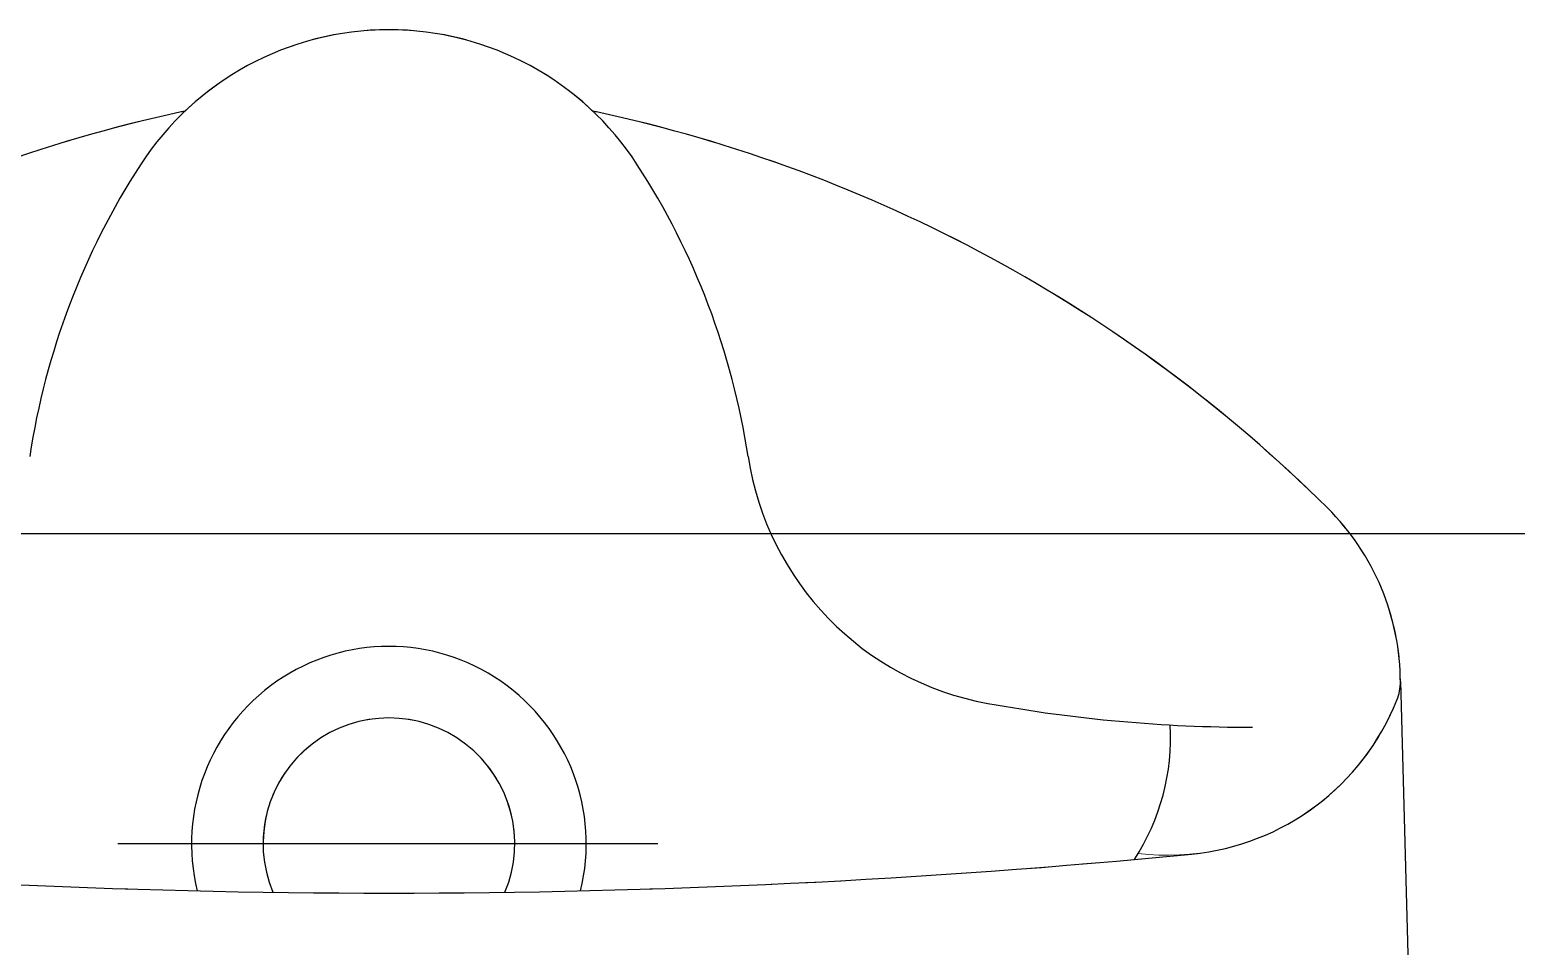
# Model space of a CAD drawing. Header units: millimetres. Extents: x 2148 to 2681, y 758 to 986.
# Drawn here: x 2191.5631 to 2191.7639, y 881.3168 to 881.4407 of the extents above; entities that cross this region are included whole.
import ezdxf

# ---------------------------------------------------------------- set-up
doc = ezdxf.new("R2010")
doc.units = ezdxf.units.MM
doc.linetypes.add('CENTER2', pattern=[28.575000000000003, 19.05, -3.175, 3.175, -3.175])
for name, color, linetype in [('0.1', 193, 'Continuous'), ('0.4', 121, 'Continuous'), ('S_GRID LINES', 252, 'Continuous')]:
    doc.layers.add(name, color=color, linetype=linetype)

msp = doc.modelspace()

# ---------------------------------------------------------------- linework, layer by layer
at = {"layer": '0.1'}
for p, q in [((2191.748247645005, 881.3525684489572, -1.331743251316357e-08), (2191.751515663166, 881.2306534412778, -1.332008323944802e-08)), ((2191.748247645005, 881.3525684489572, -1.331743251316357e-08), (2191.751515663166, 881.2306534412778, -1.332008323944802e-08)), ((2191.748247645005, 881.3525684489572, -1.331743251316357e-08), (2191.751515663166, 881.2306534412778, -1.332008323944802e-08)), ((2191.748247645005, 881.3525684489572, -1.331743251316357e-08), (2191.751515663166, 881.2306534412778, -1.332008323944802e-08)), ((2191.748247645005, 881.3525684489572, -1.331743251316357e-08), (2191.751515663166, 881.2306534412778, -1.332008323944802e-08)), ((2191.748247645005, 881.3525684489572, -1.331743251316357e-08), (2191.751515663166, 881.2306534412778, -1.332008323944802e-08)), ((2191.748247645005, 881.3525684489572, -1.331743251316357e-08), (2191.751515663166, 881.2306534412778, -1.332008323944802e-08)), ((2191.748247645005, 881.3525684489572, -1.331743251316357e-08), (2191.751515663166, 881.2306534412778, -1.332008323944802e-08)), ((2191.748247645005, 881.3525684489572, -1.331743251316357e-08), (2191.751515663166, 881.2306534412778, -1.332008323944802e-08)), ((2191.748247645005, 881.3525684489572, -1.331743251316357e-08), (2191.751515663166, 881.2306534412778, -1.332008323944802e-08)), ((2191.647907761692, 881.3306531912672, -1.323583651705721e-08), (2191.574975760489, 881.3306531912672, -1.317652938724826e-08)), ((2191.647907761692, 881.3306531912672, -1.323583651705721e-08), (2191.574975760489, 881.3306531912672, -1.317652938724826e-08)), ((2191.647907761692, 881.3306531912672, -1.323583651705721e-08), (2191.574975760489, 881.3306531912672, -1.317652938724826e-08)), ((2191.647907761692, 881.3306531912672, -1.323583651705721e-08), (2191.574975760489, 881.3306531912672, -1.317652938724826e-08)), ((2191.647907761692, 881.3306531912672, -1.323583651705721e-08), (2191.574975760489, 881.3306531912672, -1.317652938724826e-08)), ((2191.647907761692, 881.3306531912672, -1.323583651705721e-08), (2191.574975760489, 881.3306531912672, -1.317652938724826e-08)), ((2191.647907761692, 881.3306531912672, -1.323583651705721e-08), (2191.574975760489, 881.3306531912672, -1.317652938724826e-08)), ((2191.647907761692, 881.3306531912672, -1.323583651705721e-08), (2191.574975760489, 881.3306531912672, -1.317652938724826e-08)), ((2191.647907761692, 881.3306531912672, -1.323583651705721e-08), (2191.574975760489, 881.3306531912672, -1.317652938724826e-08)), ((2191.647907761692, 881.3306531912672, -1.323583651705721e-08), (2191.574975760489, 881.3306531912672, -1.317652938724826e-08))]:
    msp.add_line(p, q, dxfattribs=at)
for centre, radius, start, end in [((2191.611581956934, 881.4006530162584, 1.769025941655089e-06), 0.03999989999899999, 32.95790810857712, 147.0420918914229), ((2191.611581956934, 881.4006530162584, 1.769025941655089e-06), 0.03999989999899999, 32.95790810857712, 147.0420918914229), ((2191.611581956934, 881.4006530162584, 1.769025941655089e-06), 0.03999989999899999, 32.95790810857712, 147.0420918914229), ((2191.611581956934, 881.4006530162584, 1.769025941655089e-06), 0.03999989999899999, 32.95790810857712, 147.0420918914229), ((2191.611581956934, 881.4006530162584, 1.769025941655089e-06), 0.03999989999899999, 32.95790810857712, 147.0420918914229), ((2191.611581956934, 881.4006530162584, 1.769025941655089e-06), 0.03999989999899999, 32.95790810857712, 147.0420918914229), ((2191.611581956934, 881.4006530162584, 1.769025941655089e-06), 0.03999989999899999, 32.95790810857712, 147.0420918914229), ((2191.611581956934, 881.4006530162584, 1.769025941655089e-06), 0.03999989999899999, 32.95790810857712, 147.0420918914229), ((2191.611581956934, 881.4006530162584, 1.769025941655089e-06), 0.03999989999899999, 32.95790810857712, 147.0420918914229), ((2191.611581956934, 881.4006530162584, 1.769025941655089e-06), 0.03999989999899999, 32.95790810857712, 147.0420918914229), ((2191.625605334305, 881.234019233379, 1.76902594165509e-06), 0.1999994999949999, 102.1429334334428, 134.7601460619182), ((2191.625605334305, 881.234019233379, 1.76902594165509e-06), 0.1999994999949999, 102.1429334334428, 134.7601460619182), ((2191.625605334305, 881.234019233379, 1.76902594165509e-06), 0.1999994999949999, 102.1429334334428, 134.7601460619182), ((2191.625605334305, 881.234019233379, 1.76902594165509e-06), 0.1999994999949999, 102.1429334334428, 134.7601460619182), ((2191.625605334305, 881.234019233379, 1.76902594165509e-06), 0.1999994999949999, 102.1429334334428, 134.7601460619182), ((2191.625605334305, 881.234019233379, 1.76902594165509e-06), 0.1999994999949999, 102.1429334334428, 134.7601460619182), ((2191.625605334305, 881.234019233379, 1.76902594165509e-06), 0.1999994999949999, 102.1429334334428, 134.7601460619182), ((2191.625605334305, 881.234019233379, 1.76902594165509e-06), 0.1999994999949999, 102.1429334334428, 134.7601460619182), ((2191.625605334305, 881.234019233379, 1.76902594165509e-06), 0.1999994999949999, 102.1429334334428, 134.7601460619182), ((2191.625605334305, 881.234019233379, 1.76902594165509e-06), 0.1999994999949999, 102.1429334334428, 134.7601460619182), ((2191.611581956934, 881.299194129678, 1.769025941655089e-06), 0.1333329999966708, 101.9264656363215, 102.1429334334428), ((2191.611581956934, 881.299194129678, 1.769025941655089e-06), 0.1333329999966708, 101.9264656363215, 102.1429334334428), ((2191.611581956934, 881.299194129678, 1.769025941655089e-06), 0.1333329999966708, 101.9264656363215, 102.1429334334428), ((2191.611581956934, 881.299194129678, 1.769025941655089e-06), 0.1333329999966708, 101.9264656363215, 102.1429334334428), ((2191.611581956934, 881.299194129678, 1.769025941655089e-06), 0.1333329999966708, 101.9264656363215, 102.1429334334428), ((2191.611581956934, 881.299194129678, 1.769025941655089e-06), 0.1333329999966708, 101.9264656363215, 102.1429334334428), ((2191.611581956934, 881.299194129678, 1.769025941655089e-06), 0.1333329999966708, 101.9264656363215, 102.1429334334428), ((2191.611581956934, 881.299194129678, 1.769025941655089e-06), 0.1333329999966708, 101.9264656363215, 102.1429334334428), ((2191.611581956934, 881.299194129678, 1.769025941655089e-06), 0.1333329999966708, 101.9264656363215, 102.1429334334428), ((2191.611581956934, 881.299194129678, 1.769025941655089e-06), 0.1333329999966708, 101.9264656363215, 102.1429334334428), ((2191.611581956934, 881.299194129678, 1.769025941655089e-06), 0.1333329999966708, 77.85706656655718, 78.07353436367852), ((2191.611581956934, 881.299194129678, 1.769025941655089e-06), 0.1333329999966708, 77.85706656655718, 78.07353436367852), ((2191.611581956934, 881.299194129678, 1.769025941655089e-06), 0.1333329999966708, 77.85706656655718, 78.07353436367852), ((2191.611581956934, 881.299194129678, 1.769025941655089e-06), 0.1333329999966708, 77.85706656655718, 78.07353436367852), ((2191.611581956934, 881.299194129678, 1.769025941655089e-06), 0.1333329999966708, 77.85706656655718, 78.07353436367852), ((2191.611581956934, 881.299194129678, 1.769025941655089e-06), 0.1333329999966708, 77.85706656655718, 78.07353436367852), ((2191.611581956934, 881.299194129678, 1.769025941655089e-06), 0.1333329999966708, 77.85706656655718, 78.07353436367852), ((2191.611581956934, 881.299194129678, 1.769025941655089e-06), 0.1333329999966708, 77.85706656655718, 78.07353436367852), ((2191.611581956934, 881.299194129678, 1.769025941655089e-06), 0.1333329999966708, 77.85706656655718, 78.07353436367852), ((2191.611581956934, 881.299194129678, 1.769025941655089e-06), 0.1333329999966708, 77.85706656655718, 78.07353436367852), ((2191.597558579563, 881.234019233379, 1.76902594165509e-06), 0.1999994999949999, 45.23985393808178, 77.85706656655718), ((2191.597558579563, 881.234019233379, 1.76902594165509e-06), 0.1999994999949999, 45.23985393808178, 77.85706656655718), ((2191.597558579563, 881.234019233379, 1.76902594165509e-06), 0.1999994999949999, 45.23985393808178, 77.85706656655718), ((2191.597558579563, 881.234019233379, 1.76902594165509e-06), 0.1999994999949999, 45.23985393808178, 77.85706656655718), ((2191.597558579563, 881.234019233379, 1.76902594165509e-06), 0.1999994999949999, 45.23985393808178, 77.85706656655718), ((2191.597558579563, 881.234019233379, 1.76902594165509e-06), 0.1999994999949999, 45.23985393808178, 77.85706656655718), ((2191.597558579563, 881.234019233379, 1.76902594165509e-06), 0.1999994999949999, 45.23985393808178, 77.85706656655718), ((2191.597558579563, 881.234019233379, 1.76902594165509e-06), 0.1999994999949999, 45.23985393808178, 77.85706656655718), ((2191.597558579563, 881.234019233379, 1.76902594165509e-06), 0.1999994999949999, 45.23985393808178, 77.85706656655718), ((2191.597558579563, 881.234019233379, 1.76902594165509e-06), 0.1999994999949999, 45.23985393808178, 77.85706656655718), ((2191.661926058465, 881.3680117319449, 1.769025941655089e-06), 0.09999974999749997, 147.0420918914229, 171.3901035833377), ((2191.661926058465, 881.3680117319449, 1.769025941655089e-06), 0.09999974999749997, 147.0420918914229, 171.3901035833377), ((2191.661926058465, 881.3680117319449, 1.769025941655089e-06), 0.09999974999749997, 147.0420918914229, 171.3901035833377), ((2191.661926058465, 881.3680117319449, 1.769025941655089e-06), 0.09999974999749997, 147.0420918914229, 171.3901035833377), ((2191.661926058465, 881.3680117319449, 1.769025941655089e-06), 0.09999974999749997, 147.0420918914229, 171.3901035833377), ((2191.661926058465, 881.3680117319449, 1.769025941655089e-06), 0.09999974999749997, 147.0420918914229, 171.3901035833377), ((2191.661926058465, 881.3680117319449, 1.769025941655089e-06), 0.09999974999749997, 147.0420918914229, 171.3901035833377), ((2191.661926058465, 881.3680117319449, 1.769025941655089e-06), 0.09999974999749997, 147.0420918914229, 171.3901035833377), ((2191.661926058465, 881.3680117319449, 1.769025941655089e-06), 0.09999974999749997, 147.0420918914229, 171.3901035833377), ((2191.661926058465, 881.3680117319449, 1.769025941655089e-06), 0.09999974999749997, 147.0420918914229, 171.3901035833377), ((2191.561237855401, 881.3680117319451, 1.769025941655089e-06), 0.09999974999749997, 8.609896416662309, 32.95790810857712), ((2191.561237855401, 881.3680117319451, 1.769025941655089e-06), 0.09999974999749997, 8.609896416662309, 32.95790810857712), ((2191.561237855401, 881.3680117319451, 1.769025941655089e-06), 0.09999974999749997, 8.609896416662309, 32.95790810857712), ((2191.561237855401, 881.3680117319451, 1.769025941655089e-06), 0.09999974999749997, 8.609896416662309, 32.95790810857712), ((2191.561237855401, 881.3680117319451, 1.769025941655089e-06), 0.09999974999749997, 8.609896416662309, 32.95790810857712), ((2191.561237855401, 881.3680117319451, 1.769025941655089e-06), 0.09999974999749997, 8.609896416662309, 32.95790810857712), ((2191.561237855401, 881.3680117319451, 1.769025941655089e-06), 0.09999974999749997, 8.609896416662309, 32.95790810857712), ((2191.561237855401, 881.3680117319451, 1.769025941655089e-06), 0.09999974999749997, 8.609896416662309, 32.95790810857712), ((2191.561237855401, 881.3680117319451, 1.769025941655089e-06), 0.09999974999749997, 8.609896416662309, 32.95790810857712), ((2191.561237855401, 881.3680117319451, 1.769025941655089e-06), 0.09999974999749997, 8.609896416662309, 32.95790810857712), ((2191.69965978464, 881.3889705369653, 1.76902594165509e-06), 0.03999989999899999, 188.6098964166623, 259.7071829857526), ((2191.69965978464, 881.3889705369653, 1.76902594165509e-06), 0.03999989999899999, 188.6098964166623, 259.7071829857526), ((2191.69965978464, 881.3889705369653, 1.76902594165509e-06), 0.03999989999899999, 188.6098964166623, 259.7071829857526), ((2191.69965978464, 881.3889705369653, 1.76902594165509e-06), 0.03999989999899999, 188.6098964166623, 259.7071829857526), ((2191.69965978464, 881.3889705369653, 1.76902594165509e-06), 0.03999989999899999, 188.6098964166623, 259.7071829857526), ((2191.69965978464, 881.3889705369653, 1.76902594165509e-06), 0.03999989999899999, 188.6098964166623, 259.7071829857526), ((2191.69965978464, 881.3889705369653, 1.76902594165509e-06), 0.03999989999899999, 188.6098964166623, 259.7071829857526), ((2191.69965978464, 881.3889705369653, 1.76902594165509e-06), 0.03999989999899999, 188.6098964166623, 259.7071829857526), ((2191.69965978464, 881.3889705369653, 1.76902594165509e-06), 0.03999989999899999, 188.6098964166623, 259.7071829857526), ((2191.69965978464, 881.3889705369653, 1.76902594165509e-06), 0.03999989999899999, 188.6098964166623, 259.7071829857526), ((2191.714915031926, 881.3523623868526, 1.769025941655089e-06), 0.03333324999916666, 0, 45.23985393808178), ((2191.714915031926, 881.3523623868526, 1.769025941655089e-06), 0.03333324999916666, 0, 45.23985393808178), ((2191.714915031926, 881.3523623868526, 1.769025941655089e-06), 0.03333324999916666, 0, 45.23985393808178), ((2191.714915031926, 881.3523623868526, 1.769025941655089e-06), 0.03333324999916666, 0, 45.23985393808178), ((2191.714915031926, 881.3523623868526, 1.769025941655089e-06), 0.03333324999916666, 0, 45.23985393808178), ((2191.714915031926, 881.3523623868526, 1.769025941655089e-06), 0.03333324999916666, 0, 45.23985393808178), ((2191.714915031926, 881.3523623868526, 1.769025941655089e-06), 0.03333324999916666, 0, 45.23985393808178), ((2191.714915031926, 881.3523623868526, 1.769025941655089e-06), 0.03333324999916666, 0, 45.23985393808178), ((2191.714915031926, 881.3523623868526, 1.769025941655089e-06), 0.03333324999916666, 0, 45.23985393808178), ((2191.714915031926, 881.3523623868526, 1.769025941655089e-06), 0.03333324999916666, 0, 45.23985393808178), ((2191.611581956934, 881.3306531912672, 1.769025941655089e-06), 0.02666659999933333, 346.1859408485906, 193.8140591514094), ((2191.611581956934, 881.3306531912672, 1.769025941655089e-06), 0.02666659999933333, 346.1859408485906, 193.8140591514094), ((2191.611581956934, 881.3306531912672, 1.769025941655089e-06), 0.02666659999933333, 346.1859408485906, 193.8140591514094), ((2191.611581956934, 881.3306531912672, 1.769025941655089e-06), 0.02666659999933333, 346.1859408485906, 193.8140591514094), ((2191.611581956934, 881.3306531912672, 1.769025941655089e-06), 0.02666659999933333, 346.1859408485906, 193.8140591514094), ((2191.611581956934, 881.3306531912672, 1.769025941655089e-06), 0.02666659999933333, 346.1859408485906, 193.8140591514094), ((2191.611581956934, 881.3306531912672, 1.769025941655089e-06), 0.02666659999933333, 346.1859408485906, 193.8140591514094), ((2191.611581956934, 881.3306531912672, 1.769025941655089e-06), 0.02666659999933333, 346.1859408485906, 193.8140591514094), ((2191.611581956934, 881.3306531912672, 1.769025941655089e-06), 0.02666659999933333, 346.1859408485906, 193.8140591514094), ((2191.611581956934, 881.3306531912672, 1.769025941655089e-06), 0.02666659999933333, 346.1859408485906, 193.8140591514094), ((2191.741581122386, 881.3525272365363, 1.769025941655089e-06), 0.006666649999833332, 338.2052513048289, 0.354197793494973), ((2191.741581122386, 881.3525272365363, 1.769025941655089e-06), 0.006666649999833332, 338.2052513048289, 0.354197793494973), ((2191.741581122386, 881.3525272365363, 1.769025941655089e-06), 0.006666649999833332, 338.2052513048289, 0.354197793494973), ((2191.741581122386, 881.3525272365363, 1.769025941655089e-06), 0.006666649999833332, 338.2052513048289, 0.354197793494973), ((2191.741581122386, 881.3525272365363, 1.769025941655089e-06), 0.006666649999833332, 338.2052513048289, 0.354197793494973), ((2191.741581122386, 881.3525272365363, 1.769025941655089e-06), 0.006666649999833332, 338.2052513048289, 0.354197793494973), ((2191.741581122386, 881.3525272365363, 1.769025941655089e-06), 0.006666649999833332, 338.2052513048289, 0.354197793494973), ((2191.741581122386, 881.3525272365363, 1.769025941655089e-06), 0.006666649999833332, 338.2052513048289, 0.354197793494973), ((2191.741581122386, 881.3525272365363, 1.769025941655089e-06), 0.006666649999833332, 338.2052513048289, 0.354197793494973), ((2191.741581122386, 881.3525272365363, 1.769025941655089e-06), 0.006666649999833332, 338.2052513048289, 0.354197793494973), ((2191.728248331924, 881.5463953347638, 1.769025941655089e-06), 0.1999994999949999, 259.7071829857526, 270), ((2191.728248331924, 881.5463953347638, 1.769025941655089e-06), 0.1999994999949999, 259.7071829857526, 270), ((2191.728248331924, 881.5463953347638, 1.769025941655089e-06), 0.1999994999949999, 259.7071829857526, 270), ((2191.728248331924, 881.5463953347638, 1.769025941655089e-06), 0.1999994999949999, 259.7071829857526, 270), ((2191.728248331924, 881.5463953347638, 1.769025941655089e-06), 0.1999994999949999, 259.7071829857526, 270), ((2191.728248331924, 881.5463953347638, 1.769025941655089e-06), 0.1999994999949999, 259.7071829857526, 270), ((2191.728248331924, 881.5463953347638, 1.769025941655089e-06), 0.1999994999949999, 259.7071829857526, 270), ((2191.728248331924, 881.5463953347638, 1.769025941655089e-06), 0.1999994999949999, 259.7071829857526, 270), ((2191.728248331924, 881.5463953347638, 1.769025941655089e-06), 0.1999994999949999, 259.7071829857526, 270), ((2191.728248331924, 881.5463953347638, 1.769025941655089e-06), 0.1999994999949999, 259.7071829857526, 270), ((2191.716820654687, 881.3624280847285, 1.769025941655089e-06), 0.03333324999916666, 275.5579196270638, 338.2052513048289), ((2191.716820654687, 881.3624280847285, 1.769025941655089e-06), 0.03333324999916666, 275.5579196270638, 338.2052513048289), ((2191.716820654687, 881.3624280847285, 1.769025941655089e-06), 0.03333324999916666, 275.5579196270638, 338.2052513048289), ((2191.716820654687, 881.3624280847285, 1.769025941655089e-06), 0.03333324999916666, 275.5579196270638, 338.2052513048289), ((2191.716820654687, 881.3624280847285, 1.769025941655089e-06), 0.03333324999916666, 275.5579196270638, 338.2052513048289), ((2191.716820654687, 881.3624280847285, 1.769025941655089e-06), 0.03333324999916666, 275.5579196270638, 338.2052513048289), ((2191.716820654687, 881.3624280847285, 1.769025941655089e-06), 0.03333324999916666, 275.5579196270638, 338.2052513048289), ((2191.716820654687, 881.3624280847285, 1.769025941655089e-06), 0.03333324999916666, 275.5579196270638, 338.2052513048289), ((2191.716820654687, 881.3624280847285, 1.769025941655089e-06), 0.03333324999916666, 275.5579196270638, 338.2052513048289), ((2191.716820654687, 881.3624280847285, 1.769025941655089e-06), 0.03333324999916666, 275.5579196270638, 338.2052513048289), ((2191.611581956934, 881.3306531912672, 1.769025941655089e-06), 0.016999957499575, 337.3130539478161, 202.6869460521839), ((2191.611581956934, 881.3306531912672, 1.769025941655089e-06), 0.016999957499575, 337.3130539478161, 202.6869460521839), ((2191.611581956934, 881.3306531912672, 1.769025941655089e-06), 0.016999957499575, 337.3130539478161, 202.6869460521839), ((2191.611581956934, 881.3306531912672, 1.769025941655089e-06), 0.016999957499575, 337.3130539478161, 202.6869460521839), ((2191.611581956934, 881.3306531912672, 1.769025941655089e-06), 0.016999957499575, 337.3130539478161, 202.6869460521839), ((2191.611581956934, 881.3306531912672, 1.769025941655089e-06), 0.016999957499575, 337.3130539478161, 202.6869460521839), ((2191.611581956934, 881.3306531912672, 1.769025941655089e-06), 0.016999957499575, 337.3130539478161, 202.6869460521839), ((2191.611581956934, 881.3306531912672, 1.769025941655089e-06), 0.016999957499575, 337.3130539478161, 202.6869460521839), ((2191.611581956934, 881.3306531912672, 1.769025941655089e-06), 0.016999957499575, 337.3130539478161, 202.6869460521839), ((2191.611581956934, 881.3306531912672, 1.769025941655089e-06), 0.016999957499575, 337.3130539478161, 202.6869460521839), ((2191.687188781502, 881.344925322453, 1.769025941655089e-06), 0.02999992499924999, 326.8616794757604, 3.400537915627815), ((2191.687188781502, 881.344925322453, 1.769025941655089e-06), 0.02999992499924999, 326.8616794757604, 3.400537915627815), ((2191.687188781502, 881.344925322453, 1.769025941655089e-06), 0.02999992499924999, 326.8616794757604, 3.400537915627815), ((2191.687188781502, 881.344925322453, 1.769025941655089e-06), 0.02999992499924999, 326.8616794757604, 3.400537915627815), ((2191.687188781502, 881.344925322453, 1.769025941655089e-06), 0.02999992499924999, 326.8616794757604, 3.400537915627815), ((2191.687188781502, 881.344925322453, 1.769025941655089e-06), 0.02999992499924999, 326.8616794757604, 3.400537915627815), ((2191.687188781502, 881.344925322453, 1.769025941655089e-06), 0.02999992499924999, 326.8616794757604, 3.400537915627815), ((2191.687188781502, 881.344925322453, 1.769025941655089e-06), 0.02999992499924999, 326.8616794757604, 3.400537915627815), ((2191.687188781502, 881.344925322453, 1.769025941655089e-06), 0.02999992499924999, 326.8616794757604, 3.400537915627815), ((2191.687188781502, 881.344925322453, 1.769025941655089e-06), 0.02999992499924999, 326.8616794757604, 3.400537915627815), ((2191.611581956934, 882.443913410388, 1.769025941655089e-06), 1.119926869123743, 264.4420803729362, 275.5579196270638), ((2191.611581956934, 882.443913410388, 1.769025941655089e-06), 1.119926869123743, 264.4420803729362, 275.5579196270638), ((2191.611581956934, 882.443913410388, 1.769025941655089e-06), 1.119926869123743, 264.4420803729362, 275.5579196270638), ((2191.611581956934, 882.443913410388, 1.769025941655089e-06), 1.119926869123743, 264.4420803729362, 275.5579196270638), ((2191.611581956934, 882.443913410388, 1.769025941655089e-06), 1.119926869123743, 264.4420803729362, 275.5579196270638), ((2191.611581956934, 882.443913410388, 1.769025941655089e-06), 1.119926869123743, 264.4420803729362, 275.5579196270638), ((2191.611581956934, 882.443913410388, 1.769025941655089e-06), 1.119926869123743, 264.4420803729362, 275.5579196270638), ((2191.611581956934, 882.443913410388, 1.769025941655089e-06), 1.119926869123743, 264.4420803729362, 275.5579196270638), ((2191.611581956934, 882.443913410388, 1.769025941655089e-06), 1.119926869123743, 264.4420803729362, 275.5579196270638), ((2191.611581956934, 882.443913410388, 1.769025941655089e-06), 1.119926869123743, 264.4420803729362, 275.5579196270638)]:
    msp.add_arc(centre, radius, start, end, dxfattribs=at)
at = {"layer": '0.4', "color": 193, "lineweight": 0, "ltscale": 0.5}
for p, q in [((2191.751515663166, 881.2306534412778, -1.332008323944802e-08), (2191.748247645005, 881.3525684489572, -1.331743251316357e-08)), ((2191.751515663166, 881.2306534412778, -1.332008323944802e-08), (2191.748247645005, 881.3525684489572, -1.331743251316357e-08)), ((2191.751515663166, 881.2306534412778, -1.332008323944802e-08), (2191.748247645005, 881.3525684489572, -1.331743251316357e-08)), ((2191.751515663166, 881.2306534412778, -1.332008323944802e-08), (2191.748247645005, 881.3525684489572, -1.331743251316357e-08)), ((2191.751515663166, 881.2306534412778, -1.332008323944802e-08), (2191.748247645005, 881.3525684489572, -1.331743251316357e-08)), ((2191.751515663166, 881.2306534412778, -1.332008323944802e-08), (2191.748247645005, 881.3525684489572, -1.331743251316357e-08)), ((2191.751515663166, 881.2306534412778, -1.332008323944802e-08), (2191.748247645005, 881.3525684489572, -1.331743251316357e-08)), ((2191.751515663166, 881.2306534412778, -1.332008323944802e-08), (2191.748247645005, 881.3525684489572, -1.331743251316357e-08)), ((2191.751515663166, 881.2306534412778, -1.332008323944802e-08), (2191.748247645005, 881.3525684489572, -1.331743251316357e-08)), ((2191.751515663166, 881.2306534412778, -1.332008323944802e-08), (2191.748247645005, 881.3525684489572, -1.331743251316357e-08)), ((2191.594581999433, 881.3306531912672, -1.319247286526805e-08), (2191.628581914435, 881.3306531912672, -1.322012104904532e-08)), ((2191.594581999433, 881.3306531912672, -1.319247286526805e-08), (2191.628581914435, 881.3306531912672, -1.322012104904532e-08)), ((2191.594581999433, 881.3306531912672, -1.319247286526805e-08), (2191.628581914435, 881.3306531912672, -1.322012104904532e-08)), ((2191.594581999433, 881.3306531912672, -1.319247286526805e-08), (2191.628581914435, 881.3306531912672, -1.322012104904532e-08)), ((2191.594581999433, 881.3306531912672, -1.319247286526805e-08), (2191.628581914435, 881.3306531912672, -1.322012104904532e-08)), ((2191.594581999433, 881.3306531912672, -1.319247286526805e-08), (2191.628581914435, 881.3306531912672, -1.322012104904532e-08)), ((2191.594581999433, 881.3306531912672, -1.319247286526805e-08), (2191.628581914435, 881.3306531912672, -1.322012104904532e-08)), ((2191.594581999433, 881.3306531912672, -1.319247286526805e-08), (2191.628581914435, 881.3306531912672, -1.322012104904532e-08)), ((2191.594581999433, 881.3306531912672, -1.319247286526805e-08), (2191.628581914435, 881.3306531912672, -1.322012104904532e-08)), ((2191.594581999433, 881.3306531912672, -1.319247286526805e-08), (2191.628581914435, 881.3306531912672, -1.322012104904532e-08))]:
    msp.add_line(p, q, dxfattribs=at)
for centre, radius, start, end in [((2191.611581956934, 881.4006530162584, 1.769025941655089e-06), 0.03999989999900343, 46.46142057375373, 133.5385794262463), ((2191.611581956934, 881.4006530162584, 1.769025941655089e-06), 0.03999989999900343, 46.46142057375373, 133.5385794262463), ((2191.611581956934, 881.4006530162584, 1.769025941655089e-06), 0.03999989999900343, 46.46142057375373, 133.5385794262463), ((2191.611581956934, 881.4006530162584, 1.769025941655089e-06), 0.03999989999900343, 46.46142057375373, 133.5385794262463), ((2191.611581956934, 881.4006530162584, 1.769025941655089e-06), 0.03999989999900343, 46.46142057375373, 133.5385794262463), ((2191.611581956934, 881.4006530162584, 1.769025941655089e-06), 0.03999989999900343, 46.46142057375373, 133.5385794262463), ((2191.611581956934, 881.4006530162584, 1.769025941655089e-06), 0.03999989999900343, 46.46142057375373, 133.5385794262463), ((2191.611581956934, 881.4006530162584, 1.769025941655089e-06), 0.03999989999900343, 46.46142057375373, 133.5385794262463), ((2191.611581956934, 881.4006530162584, 1.769025941655089e-06), 0.03999989999900343, 46.46142057375373, 133.5385794262463), ((2191.611581956934, 881.4006530162584, 1.769025941655089e-06), 0.03999989999900343, 46.46142057375373, 133.5385794262463), ((2191.625605334305, 881.234019233379, 1.76902594165509e-06), 0.1999994999949851, 101.9984734764744, 134.7601460619182), ((2191.625605334305, 881.234019233379, 1.76902594165509e-06), 0.1999994999949851, 101.9984734764744, 134.7601460619182), ((2191.625605334305, 881.234019233379, 1.76902594165509e-06), 0.1999994999949851, 101.9984734764744, 134.7601460619182), ((2191.625605334305, 881.234019233379, 1.76902594165509e-06), 0.1999994999949851, 101.9984734764744, 134.7601460619182), ((2191.625605334305, 881.234019233379, 1.76902594165509e-06), 0.1999994999949851, 101.9984734764744, 134.7601460619182), ((2191.625605334305, 881.234019233379, 1.76902594165509e-06), 0.1999994999949851, 101.9984734764744, 134.7601460619182), ((2191.625605334305, 881.234019233379, 1.76902594165509e-06), 0.1999994999949851, 101.9984734764744, 134.7601460619182), ((2191.625605334305, 881.234019233379, 1.76902594165509e-06), 0.1999994999949851, 101.9984734764744, 134.7601460619182), ((2191.625605334305, 881.234019233379, 1.76902594165509e-06), 0.1999994999949851, 101.9984734764744, 134.7601460619182), ((2191.625605334305, 881.234019233379, 1.76902594165509e-06), 0.1999994999949851, 101.9984734764744, 134.7601460619182), ((2191.597558579563, 881.234019233379, 1.76902594165509e-06), 0.199999499995015, 45.23985393808178, 78.00152652352564), ((2191.597558579563, 881.234019233379, 1.76902594165509e-06), 0.199999499995015, 45.23985393808178, 78.00152652352564), ((2191.597558579563, 881.234019233379, 1.76902594165509e-06), 0.199999499995015, 45.23985393808178, 78.00152652352564), ((2191.597558579563, 881.234019233379, 1.76902594165509e-06), 0.199999499995015, 45.23985393808178, 78.00152652352564), ((2191.597558579563, 881.234019233379, 1.76902594165509e-06), 0.199999499995015, 45.23985393808178, 78.00152652352564), ((2191.597558579563, 881.234019233379, 1.76902594165509e-06), 0.199999499995015, 45.23985393808178, 78.00152652352564), ((2191.597558579563, 881.234019233379, 1.76902594165509e-06), 0.199999499995015, 45.23985393808178, 78.00152652352564), ((2191.597558579563, 881.234019233379, 1.76902594165509e-06), 0.199999499995015, 45.23985393808178, 78.00152652352564), ((2191.597558579563, 881.234019233379, 1.76902594165509e-06), 0.199999499995015, 45.23985393808178, 78.00152652352564), ((2191.597558579563, 881.234019233379, 1.76902594165509e-06), 0.199999499995015, 45.23985393808178, 78.00152652352564), ((2191.714915031926, 881.3523623868526, 1.769025941655089e-06), 0.03333324999917907, 0.3541977804752706, 45.23985393808178), ((2191.714915031926, 881.3523623868526, 1.769025941655089e-06), 0.03333324999917907, 0.3541977804752706, 45.23985393808178), ((2191.714915031926, 881.3523623868526, 1.769025941655089e-06), 0.03333324999917907, 0.3541977804752706, 45.23985393808178), ((2191.714915031926, 881.3523623868526, 1.769025941655089e-06), 0.03333324999917907, 0.3541977804752706, 45.23985393808178), ((2191.714915031926, 881.3523623868526, 1.769025941655089e-06), 0.03333324999917907, 0.3541977804752706, 45.23985393808178), ((2191.714915031926, 881.3523623868526, 1.769025941655089e-06), 0.03333324999917907, 0.3541977804752706, 45.23985393808178), ((2191.714915031926, 881.3523623868526, 1.769025941655089e-06), 0.03333324999917907, 0.3541977804752706, 45.23985393808178), ((2191.714915031926, 881.3523623868526, 1.769025941655089e-06), 0.03333324999917907, 0.3541977804752706, 45.23985393808178), ((2191.714915031926, 881.3523623868526, 1.769025941655089e-06), 0.03333324999917907, 0.3541977804752706, 45.23985393808178), ((2191.714915031926, 881.3523623868526, 1.769025941655089e-06), 0.03333324999917907, 0.3541977804752706, 45.23985393808178), ((2191.611581956934, 881.3306531912672, 1.769025941655089e-06), 0.02666659999934158, 346.1859408485906, 193.8140591514094), ((2191.611581956934, 881.3306531912672, 1.769025941655089e-06), 0.02666659999934158, 346.1859408485906, 193.8140591514094), ((2191.611581956934, 881.3306531912672, 1.769025941655089e-06), 0.02666659999934158, 346.1859408485906, 193.8140591514094), ((2191.611581956934, 881.3306531912672, 1.769025941655089e-06), 0.02666659999934158, 346.1859408485906, 193.8140591514094), ((2191.611581956934, 881.3306531912672, 1.769025941655089e-06), 0.02666659999934158, 346.1859408485906, 193.8140591514094), ((2191.611581956934, 881.3306531912672, 1.769025941655089e-06), 0.02666659999934158, 346.1859408485906, 193.8140591514094), ((2191.611581956934, 881.3306531912672, 1.769025941655089e-06), 0.02666659999934158, 346.1859408485906, 193.8140591514094), ((2191.611581956934, 881.3306531912672, 1.769025941655089e-06), 0.02666659999934158, 346.1859408485906, 193.8140591514094), ((2191.611581956934, 881.3306531912672, 1.769025941655089e-06), 0.02666659999934158, 346.1859408485906, 193.8140591514094), ((2191.611581956934, 881.3306531912672, 1.769025941655089e-06), 0.02666659999934158, 346.1859408485906, 193.8140591514094), ((2191.741581122386, 881.3525272365363, 1.769025941655089e-06), 0.006666649999684804, 338.2052513048289, 0.3541977804752706), ((2191.741581122386, 881.3525272365363, 1.769025941655089e-06), 0.006666649999684806, 338.2052513048289, 0.3541977804752706), ((2191.741581122386, 881.3525272365363, 1.769025941655089e-06), 0.006666649999684804, 338.2052513048289, 0.3541977804752706), ((2191.741581122386, 881.3525272365363, 1.769025941655089e-06), 0.006666649999684806, 338.2052513048289, 0.3541977804752706), ((2191.741581122386, 881.3525272365363, 1.769025941655089e-06), 0.006666649999684804, 338.2052513048289, 0.3541977804752706), ((2191.741581122386, 881.3525272365363, 1.769025941655089e-06), 0.006666649999684806, 338.2052513048289, 0.3541977804752706), ((2191.741581122386, 881.3525272365363, 1.769025941655089e-06), 0.006666649999684804, 338.2052513048289, 0.3541977804752706), ((2191.741581122386, 881.3525272365363, 1.769025941655089e-06), 0.006666649999684806, 338.2052513048289, 0.3541977804752706), ((2191.741581122386, 881.3525272365363, 1.769025941655089e-06), 0.006666649999684804, 338.2052513048289, 0.3541977804752706), ((2191.741581122386, 881.3525272365363, 1.769025941655089e-06), 0.006666649999684806, 338.2052513048289, 0.3541977804752706), ((2191.741581122386, 881.3525272365363, 1.769025941655089e-06), 0.006666649999684804, 338.2052513048289, 0.3541977804752706), ((2191.741581122386, 881.3525272365363, 1.769025941655089e-06), 0.006666649999684806, 338.2052513048289, 0.3541977804752706), ((2191.741581122386, 881.3525272365363, 1.769025941655089e-06), 0.006666649999684804, 338.2052513048289, 0.3541977804752706), ((2191.741581122386, 881.3525272365363, 1.769025941655089e-06), 0.006666649999684806, 338.2052513048289, 0.3541977804752706), ((2191.741581122386, 881.3525272365363, 1.769025941655089e-06), 0.006666649999684804, 338.2052513048289, 0.3541977804752706), ((2191.741581122386, 881.3525272365363, 1.769025941655089e-06), 0.006666649999684806, 338.2052513048289, 0.3541977804752706), ((2191.741581122386, 881.3525272365363, 1.769025941655089e-06), 0.006666649999684804, 338.2052513048289, 0.3541977804752706), ((2191.741581122386, 881.3525272365363, 1.769025941655089e-06), 0.006666649999684806, 338.2052513048289, 0.3541977804752706), ((2191.741581122386, 881.3525272365363, 1.769025941655089e-06), 0.006666649999684804, 338.2052513048289, 0.3541977804752706), ((2191.741581122386, 881.3525272365363, 1.769025941655089e-06), 0.006666649999684806, 338.2052513048289, 0.3541977804752706), ((2191.716820654687, 881.3624280847285, 1.769025941655089e-06), 0.03333324999917253, 263.1068237185328, 338.2052513048289), ((2191.716820654687, 881.3624280847285, 1.769025941655089e-06), 0.03333324999917253, 263.1068237185328, 338.2052513048289), ((2191.716820654687, 881.3624280847285, 1.769025941655089e-06), 0.03333324999917253, 263.1068237185328, 338.2052513048289), ((2191.716820654687, 881.3624280847285, 1.769025941655089e-06), 0.03333324999917253, 263.1068237185328, 338.2052513048289), ((2191.716820654687, 881.3624280847285, 1.769025941655089e-06), 0.03333324999917253, 263.1068237185328, 338.2052513048289), ((2191.716820654687, 881.3624280847285, 1.769025941655089e-06), 0.03333324999917253, 263.1068237185328, 338.2052513048289), ((2191.716820654687, 881.3624280847285, 1.769025941655089e-06), 0.03333324999917253, 263.1068237185328, 338.2052513048289), ((2191.716820654687, 881.3624280847285, 1.769025941655089e-06), 0.03333324999917253, 263.1068237185328, 338.2052513048289), ((2191.716820654687, 881.3624280847285, 1.769025941655089e-06), 0.03333324999917253, 263.1068237185328, 338.2052513048289), ((2191.716820654687, 881.3624280847285, 1.769025941655089e-06), 0.03333324999917253, 263.1068237185328, 338.2052513048289), ((2191.716820654687, 881.3624280847285, 1.769025941655089e-06), 0.03333324999917253, 275.5579196270638, 338.2052513048289), ((2191.716820654687, 881.3624280847285, 1.769025941655089e-06), 0.03333324999917253, 275.5579196270638, 338.2052513048289), ((2191.716820654687, 881.3624280847285, 1.769025941655089e-06), 0.03333324999917253, 275.5579196270638, 338.2052513048289), ((2191.716820654687, 881.3624280847285, 1.769025941655089e-06), 0.03333324999917253, 275.5579196270638, 338.2052513048289), ((2191.716820654687, 881.3624280847285, 1.769025941655089e-06), 0.03333324999917253, 275.5579196270638, 338.2052513048289), ((2191.716820654687, 881.3624280847285, 1.769025941655089e-06), 0.03333324999917253, 275.5579196270638, 338.2052513048289), ((2191.716820654687, 881.3624280847285, 1.769025941655089e-06), 0.03333324999917253, 275.5579196270638, 338.2052513048289), ((2191.716820654687, 881.3624280847285, 1.769025941655089e-06), 0.03333324999917253, 275.5579196270638, 338.2052513048289), ((2191.716820654687, 881.3624280847285, 1.769025941655089e-06), 0.03333324999917253, 275.5579196270638, 338.2052513048289), ((2191.716820654687, 881.3624280847285, 1.769025941655089e-06), 0.03333324999917253, 275.5579196270638, 338.2052513048289), ((2191.611581956934, 881.3306531912672, 1.769025941655089e-06), 0.0169999574995709, 0, 180), ((2191.611581956934, 881.3306531912672, 1.769025941655089e-06), 0.0169999574995709, 0, 180), ((2191.611581956934, 881.3306531912672, 1.769025941655089e-06), 0.0169999574995709, 0, 180), ((2191.611581956934, 881.3306531912672, 1.769025941655089e-06), 0.0169999574995709, 0, 180), ((2191.611581956934, 881.3306531912672, 1.769025941655089e-06), 0.0169999574995709, 0, 180), ((2191.611581956934, 881.3306531912672, 1.769025941655089e-06), 0.0169999574995709, 0, 180), ((2191.611581956934, 881.3306531912672, 1.769025941655089e-06), 0.0169999574995709, 0, 180), ((2191.611581956934, 881.3306531912672, 1.769025941655089e-06), 0.0169999574995709, 0, 180), ((2191.611581956934, 881.3306531912672, 1.769025941655089e-06), 0.0169999574995709, 0, 180), ((2191.611581956934, 881.3306531912672, 1.769025941655089e-06), 0.0169999574995709, 0, 180), ((2191.611581956934, 882.443913410388, 1.769025941655089e-06), 1.119926869123687, 264.4420803729362, 275.5579196270638), ((2191.611581956934, 882.443913410388, 1.769025941655089e-06), 1.119926869123687, 264.4420803729362, 275.5579196270638), ((2191.611581956934, 882.443913410388, 1.769025941655089e-06), 1.119926869123687, 264.4420803729362, 275.5579196270638), ((2191.611581956934, 882.443913410388, 1.769025941655089e-06), 1.119926869123687, 264.4420803729362, 275.5579196270638), ((2191.611581956934, 882.443913410388, 1.769025941655089e-06), 1.119926869123687, 264.4420803729362, 275.5579196270638), ((2191.611581956934, 882.443913410388, 1.769025941655089e-06), 1.119926869123687, 264.4420803729362, 275.5579196270638), ((2191.611581956934, 882.443913410388, 1.769025941655089e-06), 1.119926869123687, 264.4420803729362, 275.5579196270638), ((2191.611581956934, 882.443913410388, 1.769025941655089e-06), 1.119926869123687, 264.4420803729362, 275.5579196270638), ((2191.611581956934, 882.443913410388, 1.769025941655089e-06), 1.119926869123687, 264.4420803729362, 275.5579196270638), ((2191.611581956934, 882.443913410388, 1.769025941655089e-06), 1.119926869123687, 264.4420803729362, 275.5579196270638), ((2191.611581956934, 882.443913410388, 1.769025941655089e-06), 1.119926869123687, 264.8397862288841, 268.6750715626566), ((2191.611581956934, 882.443913410388, 1.769025941655089e-06), 1.119926869123687, 264.8397862288841, 268.6750715626566), ((2191.611581956934, 882.443913410388, 1.769025941655089e-06), 1.119926869123687, 264.8397862288841, 268.6750715626566), ((2191.611581956934, 882.443913410388, 1.769025941655089e-06), 1.119926869123687, 264.8397862288841, 268.6750715626566), ((2191.611581956934, 882.443913410388, 1.769025941655089e-06), 1.119926869123687, 264.8397862288841, 268.6750715626566), ((2191.611581956934, 882.443913410388, 1.769025941655089e-06), 1.119926869123687, 264.8397862288841, 268.6750715626566), ((2191.611581956934, 882.443913410388, 1.769025941655089e-06), 1.119926869123687, 264.8397862288841, 268.6750715626566), ((2191.611581956934, 882.443913410388, 1.769025941655089e-06), 1.119926869123687, 264.8397862288841, 268.6750715626566), ((2191.611581956934, 882.443913410388, 1.769025941655089e-06), 1.119926869123687, 264.8397862288841, 268.6750715626566), ((2191.611581956934, 882.443913410388, 1.769025941655089e-06), 1.119926869123687, 264.8397862288841, 268.6750715626566), ((2191.611581956934, 882.443913410388, 1.769025941655089e-06), 1.119926869123687, 271.3249284373434, 275.1602137711159), ((2191.611581956934, 882.443913410388, 1.769025941655089e-06), 1.119926869123687, 271.3249284373434, 275.1602137711159), ((2191.611581956934, 882.443913410388, 1.769025941655089e-06), 1.119926869123687, 271.3249284373434, 275.1602137711159), ((2191.611581956934, 882.443913410388, 1.769025941655089e-06), 1.119926869123687, 271.3249284373434, 275.1602137711159), ((2191.611581956934, 882.443913410388, 1.769025941655089e-06), 1.119926869123687, 271.3249284373434, 275.1602137711159), ((2191.611581956934, 882.443913410388, 1.769025941655089e-06), 1.119926869123687, 271.3249284373434, 275.1602137711159), ((2191.611581956934, 882.443913410388, 1.769025941655089e-06), 1.119926869123687, 271.3249284373434, 275.1602137711159), ((2191.611581956934, 882.443913410388, 1.769025941655089e-06), 1.119926869123687, 271.3249284373434, 275.1602137711159), ((2191.611581956934, 882.443913410388, 1.769025941655089e-06), 1.119926869123687, 271.3249284373434, 275.1602137711159), ((2191.611581956934, 882.443913410388, 1.769025941655089e-06), 1.119926869123687, 271.3249284373434, 275.1602137711159), ((2191.687188781502, 881.344925322453, 1.769025941655089e-06), 0.0299999249992829, 326.8616794757604, 328.6910394296015), ((2191.687188781502, 881.344925322453, 1.769025941655089e-06), 0.0299999249992829, 326.8616794757604, 328.6910394296015), ((2191.687188781502, 881.344925322453, 1.769025941655089e-06), 0.0299999249992829, 326.8616794757604, 328.6910394296015), ((2191.687188781502, 881.344925322453, 1.769025941655089e-06), 0.0299999249992829, 326.8616794757604, 328.6910394296015), ((2191.687188781502, 881.344925322453, 1.769025941655089e-06), 0.0299999249992829, 326.8616794757604, 328.6910394296015), ((2191.687188781502, 881.344925322453, 1.769025941655089e-06), 0.0299999249992829, 326.8616794757604, 328.6910394296015), ((2191.687188781502, 881.344925322453, 1.769025941655089e-06), 0.0299999249992829, 326.8616794757604, 328.6910394296015), ((2191.687188781502, 881.344925322453, 1.769025941655089e-06), 0.0299999249992829, 326.8616794757604, 328.6910394296015), ((2191.687188781502, 881.344925322453, 1.769025941655089e-06), 0.0299999249992829, 326.8616794757604, 328.6910394296015), ((2191.687188781502, 881.344925322453, 1.769025941655089e-06), 0.0299999249992829, 326.8616794757604, 328.6910394296015)]:
    msp.add_arc(centre, radius, start, end, dxfattribs=at)
at = {"layer": 'S_GRID LINES', "linetype": 'CENTER2', "ltscale": 0.2}
for p, q in [((2179.961983618671, 881.3725565072664), (2206.073171065773, 881.3725565072668, -2.164345982145822e-08)), ((2179.96198361867, 881.3725565072594, 1.389891235396117e-09), (2213.949199199626, 881.3725565072513, -2.674202280444465e-08))]:
    msp.add_line(p, q, dxfattribs=at)

doc.saveas('drawing.dxf')
